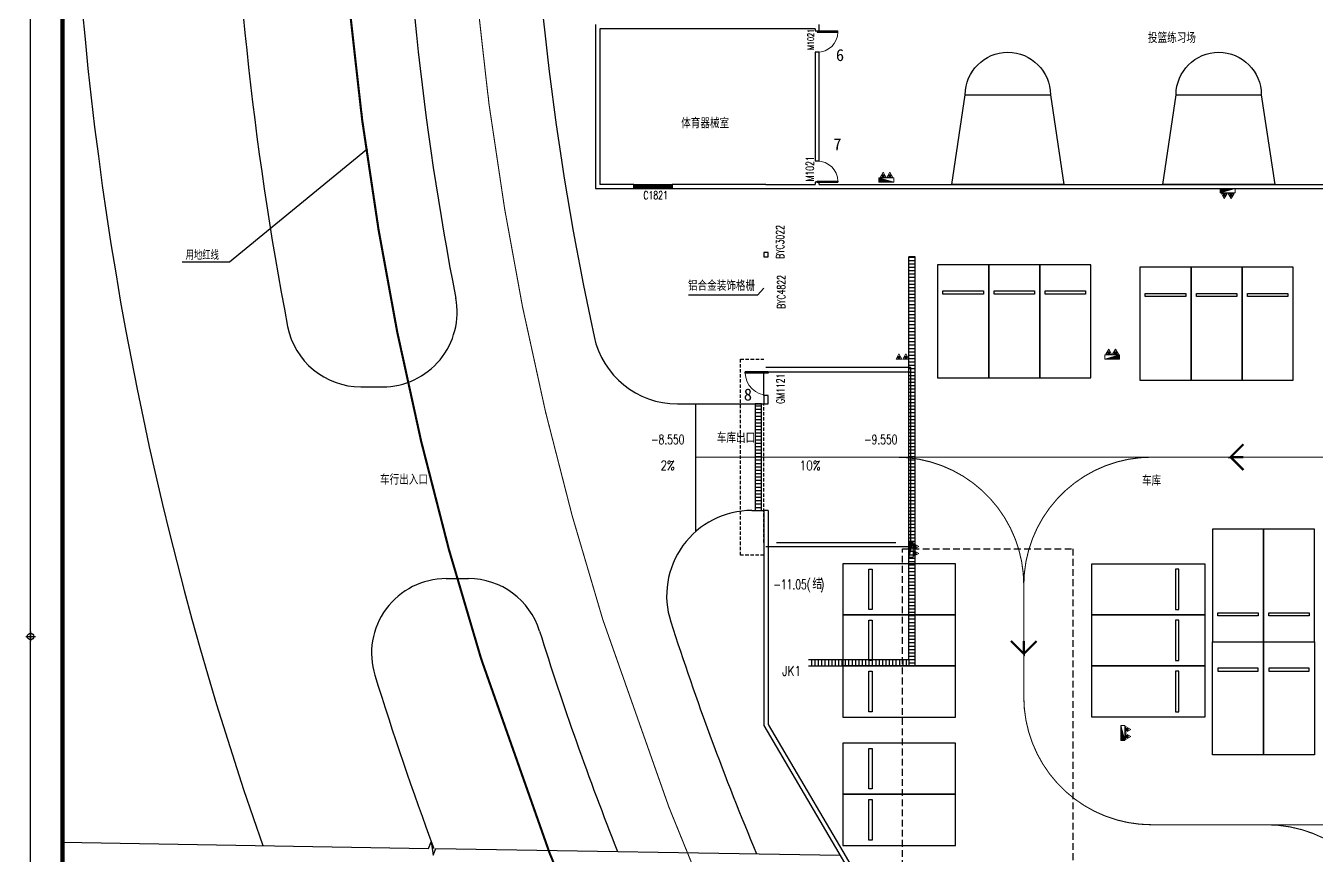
# Model space of a CAD drawing. Extents: x 447078 to 1776277, y 243534 to 519428.
# Drawn here: x 455545 to 516122, y 419763 to 458683 of the extents above; entities that cross this region are included whole.
import ezdxf

# ---------------------------------------------------------------- set-up
doc = ezdxf.new("R2010")
doc.units = 0
doc.header["$LTSCALE"] = 1000
doc.header["$MEASUREMENT"] = 0
for name, pattern in [('BOUNDRY', [13.4, 10, -1, 0.2, -1, 0.2, -1]), ('HIDDEN', [9.525, 6.35, -3.175]), ('HIDDEN2', [4.7625, 3.175, -1.5875])]:
    doc.linetypes.add(name, pattern=pattern)
for name, color, linetype in [('A-DASH', 151, 'HIDDEN2'), ('A-DOOR', 2, 'Continuous'), ('A-DRAI', 61, 'Continuous'), ('A-FIXT', 211, 'Continuous'), ('A-HIDN', 8, 'HIDDEN2'), ('A-PARK-CARS', 8, 'HIDDEN'), ('A-PARK-CARS-2', 8, 'HIDDEN'), ('A-ROAD', 4, 'Continuous'), ('A-WALL', 140, 'Continuous'), ('A-WIND', 2, 'Continuous'), ('A-WIND-IDEN', 4, 'Continuous'), ('DIM_LEAD', 3, 'Continuous'), ('G-0-XREF', 2, 'Continuous'), ('G-ANNO-NOTE', 80, 'Continuous'), ('LINE-BLDG', 3, 'BOUNDRY'), ('LINE-RED', 1, 'BOUNDRY'), ('PUB_TEXT', 7, 'Continuous'), ('STAIR', 4, 'Continuous'), ('图框CCDI_B0GA0+0.00$0$G-BORD', 3, 'Continuous'), ('球场', 33, 'Continuous'), ('节点大样$0$ANNO-TEXT', 33, 'Continuous')]:
    doc.layers.add(name, color=color, linetype=linetype)
for name, color, linetype, lineweight in [('P-COND', 151, '冷凝水', 50), ('P-HUDR-MISC', 13, 'Continuous', 25), ('体育文娱中心3F消火栓$0$P-HUDR-MISC', 13, 'Continuous', 20)]:
    doc.layers.add(name, color=color, linetype=linetype, lineweight=lineweight)
doc.styles.add('_TCH_DIM', font='SIMPLEX', dxfattribs={"bigfont": 'GBCBIG'})
doc.styles.add('_TCH_WINDOW', font='SIMPLEX', dxfattribs={"height": 3.5, "bigfont": 'GBCBIG'})
doc.styles.add('CCDI_T_G02', font='simplex.shx', dxfattribs={"width": 0.8, "bigfont": 'zjdz.shx'})
doc.styles.add('CCDI_T_G03', font='')
doc.styles.get("Standard").update_dxf_attribs({"font": 'simsun.ttc'})
doc.styles.add('宋体－1', font='', dxfattribs={"width": 0.7})
doc.styles.add('节点大样$0$CCDI-TOG-02', font='simplex.shx', dxfattribs={"width": 0.8, "bigfont": 'zjdz.shx'})
doc.styles.get('CCDI_T_G03').set_extended_font_data('SimHei')
doc.styles.get('宋体－1').set_extended_font_data('SimSun')
doc.linetypes.add('冷凝水', pattern='A,50,["N",Standard,S=2,R=0,X=1,Y=-1],-4', length=54)
pattern_1 = [(180, (-0.008, 0.002), (-1e-14, -158.75), [])]

# ---------------------------------------------------------------- blocks, each defined once
blk = doc.blocks.new('A$C4EA10509')
at = {"layer": '球场'}
blk.add_line((630, 4200), (4630, 4200), dxfattribs=at)
blk.add_lwpolyline([(0, 0), (630, 4200, -1), (4630, 4200), (5260, 0)], format="xyb", close=True, dxfattribs=at)
blk = doc.blocks.new('prkg')
at = {"layer": 'A-PARK-CARS', "linetype": 'ByBlock', "ltscale": 0.1}
blk.add_lwpolyline([(0, 0), (2400, 0), (2400, 5300), (0, 5300)], close=True, dxfattribs=at)
at = {"layer": 'A-PARK-CARS', "linetype": 'ByBlock', "ltscale": 0.1, "elevation": 0}
blk.add_lwpolyline([(250, 4075), (2150, 4075), (2150, 3925), (250, 3925)], close=True, dxfattribs=at)
blk = doc.blocks.new('图框CCDI_B0GA0+0.00$0$MidPoitent')
for p, q in [((-1.5, 0), (1.5, 0)), ((0, -1.5), (0, 1.5))]:
    blk.add_line(p, q)
blk.add_circle((0, 0), 1)
blk = doc.blocks.new('图框CCDI_B0GA0+0.00')
at = {"layer": '图框CCDI_B0GA0+0.00$0$G-BORD'}
blk.add_lwpolyline([(0, 84100), (118900, 84100), (118900, 0), (0, 0)], close=True, dxfattribs=at)
at = {"layer": '图框CCDI_B0GA0+0.00$0$G-BORD', "const_width": 140}
blk.add_lwpolyline([(3300, 83100), (117900, 83100), (117900, 1000), (3300, 1000)], close=True, dxfattribs=at)
at = {"layer": '图框CCDI_B0GA0+0.00$0$G-BORD', "xscale": 100, "yscale": 100, "zscale": 100}
blk.add_blockref('图框CCDI_B0GA0+0.00$0$MidPoitent', (59450, 0), dxfattribs=at)
blk = doc.blocks.new('$DorLib2D$00000001')
for p, q in [((0.45, 0.975), (0.5, 0.975)), ((0.45, 0), (0.45, 0.975)), ((0.5, 0), (0.5, 0.975)), ((0.5, 0), (0.45, 0))]:
    blk.add_line(p, q)
at = {"lineweight": 13}
blk.add_arc((0.475, 0), 0.975, 91.4693, 180, dxfattribs=at)
blk = doc.blocks.new('体育文娱中心3F消火栓$0$A$C59133534')
at = {"layer": '体育文娱中心3F消火栓$0$P-HUDR-MISC', "ltscale": 5}
blk.add_hatch(color=256, dxfattribs=at).paths.add_polyline_path([(50, 0), (-650, 200), (-650, 0)])
at = {"layer": '体育文娱中心3F消火栓$0$P-HUDR-MISC'}
h = blk.add_hatch(dxfattribs=at)
h.set_pattern_fill('JIS_WOOD', color=256, scale=20, style=0)
h.set_pattern_definition([(45, (39.371, -152.983), (-10, 10), [])])
h.paths.add_polyline_path([(-410.5, 259), (-410.5, 350), (-501.5, 350), (-501.5, 259)])
h = blk.add_hatch(dxfattribs=at)
h.set_pattern_fill('JIS_WOOD', color=256, scale=20, style=0)
h.set_pattern_definition([(45, (360.371, -152.983), (-10, 10), [])])
h.paths.add_polyline_path([(-89.5, 259), (-89.5, 350), (-180.5, 350), (-180.5, 259)])
for p, q in [((-650, 200), (50, 0)), ((-456, 469), (-595, 228)), ((-595, 228), (-317, 228)), ((-501.5, 259), (-501.5, 350)), ((-501.5, 350), (-410.5, 350)), ((-501.5, 259), (-410.5, 259)), ((-456, 469), (-317, 228)), ((-410.5, 259), (-410.5, 350)), ((-135, 469), (-274, 228)), ((-274, 228), (4, 228)), ((-180.5, 259), (-180.5, 350)), ((-180.5, 350), (-89.5, 350)), ((-180.5, 259), (-89.5, 259)), ((-135, 469), (4, 228)), ((-89.5, 259), (-89.5, 350))]:
    blk.add_line(p, q, dxfattribs=at)
at = {"layer": '体育文娱中心3F消火栓$0$P-HUDR-MISC', "ltscale": 5}
blk.add_lwpolyline([(-650, 200), (50, 200), (50, 0), (-650, 0)], close=True, dxfattribs=at)
blk = doc.blocks.new('A$C135C38DE')
at = {"layer": '体育文娱中心3F消火栓$0$P-HUDR-MISC'}
h = blk.add_hatch(dxfattribs=at)
h.set_pattern_fill('JIS_WOOD', color=256, scale=20, angle=180, style=0)
h.set_pattern_definition([(225, (-356.371, 621.983), (10, -10), [])])
h.paths.add_polyline_path([(93, 210), (93, 119), (184, 119), (184, 210)])
h = blk.add_hatch(dxfattribs=at)
h.set_pattern_fill('JIS_WOOD', color=256, scale=20, angle=180, style=0)
h.set_pattern_definition([(225, (-35.371, 621.983), (10, -10), [])])
h.paths.add_polyline_path([(414, 210), (414, 119), (505, 119), (505, 210)])
for p, q in [((278, 241), (0, 241)), ((139, 0), (0, 241)), ((184, 210), (93, 210)), ((93, 210), (93, 119)), ((184, 119), (93, 119)), ((139, 0), (278, 241)), ((184, 210), (184, 119)), ((599, 241), (321, 241)), ((460, 0), (321, 241)), ((505, 210), (414, 210)), ((414, 210), (414, 119)), ((505, 119), (414, 119)), ((460, 0), (599, 241)), ((505, 210), (505, 119))]:
    blk.add_line(p, q, dxfattribs=at)
blk = doc.blocks.new('地下二层消火栓')
at = {"layer": 'G-0-XREF', "ltscale": 0.15, "xscale": -1, "rotation": 180}
blk.add_blockref('A$C135C38DE', (14001, 59741), dxfattribs=at)
at = {"layer": 'P-HUDR-MISC', "ltscale": 0.1}
blk.add_blockref('体育文娱中心3F消火栓$0$A$C59133534', (13850, 67800), dxfattribs=at)
at = {"layer": 'P-HUDR-MISC', "ltscale": 0.1, "xscale": -1}
for p, rotation in [((29870, 67500), 180), ((24550, 42250), 270)]:
    blk.add_blockref('体育文娱中心3F消火栓$0$A$C59133534', p, dxfattribs=dict(at, rotation=rotation))
blk.add_blockref('体育文娱中心3F消火栓$0$A$C59133534', (23850, 59500), dxfattribs=at)
at = {"layer": 'P-HUDR-MISC', "ltscale": 0.1, "rotation": 270}
blk.add_blockref('体育文娱中心3F消火栓$0$A$C59133534', (14600, 50250), dxfattribs=at)

msp = doc.modelspace()

# ---------------------------------------------------------------- hatches: boundary and pattern name
at = {"layer": 'A-DRAI'}
h = msp.add_hatch(dxfattribs=at)
h.set_pattern_fill('ANSI31', color=256, scale=100, angle=135)
h.set_pattern_definition(pattern_1)
h.paths.add_polyline_path([(497295.6, 428641.4), (496995.6, 428641.4), (496995.6, 447841.4), (497295.6, 447841.4)])
h = msp.add_hatch(dxfattribs=at)
h.set_pattern_fill('ANSI31', color=256, scale=100, angle=135)
h.set_pattern_definition(pattern_1)
h.paths.add_polyline_path([(490088.3, 435941.4), (490088.3, 440941.4), (489788.3, 440941.4), (489788.3, 435941.4)])
h = msp.add_hatch(dxfattribs=at)
h.set_pattern_fill('ANSI31', color=256, scale=100, angle=45)
h.set_pattern_definition([(90, (-0.008, 0.002), (-158.75, 1e-14), [])])
h.paths.add_polyline_path([(496995.6, 428941.4), (492288.3, 428941.4), (492288.3, 428641.4), (496995.6, 428641.4)])

# ---------------------------------------------------------------- linework, layer by layer
msp.add_lwpolyline([(457270.2, 420368.4), (474448.6, 420083.6), (474568.5, 420396.7), (474669.1, 419764.9), (474786.1, 420078), (493772.3, 419763.3)])
at = {"layer": 'A-DASH', "ltscale": 0.1}
msp.add_lwpolyline([(496695.6, 415396.9), (496695.6, 415396.9), (496695.6, 434141.4), (504695.6, 434141.4), (504695.6, 418457.1, 0.1339942), (505541.1, 415358.6), (509065.7, 409381.7)], format="xyb", dxfattribs=at)
at = {"layer": 'A-DOOR'}
for points in [[(496995.6, 440941.4), (496995.6, 447841.4)], [(490188.3, 441341.4), (490188.3, 442441.4)], [(490281, 434241.4), (497088.3, 434241.4), (497088.3, 442641.4), (490281, 442641.4)], [(490281, 442441.4), (497088.3, 442441.4)], [(486995.6, 434951.9), (486995.6, 440941.4)], [(490788.3, 434441.4), (496395.6, 434441.4)]]:
    msp.add_lwpolyline(points, dxfattribs=at)
at = {"layer": 'A-DRAI'}
for points in [[(492288.3, 428941.4), (496995.6, 428941.4), (496995.6, 447841.4)], [(492288.3, 428641.4), (497295.6, 428641.4), (497295.6, 447841.4), (496995.6, 447841.4)], [(496995.6, 428941.4), (496995.6, 428641.4)]]:
    msp.add_lwpolyline(points, dxfattribs=at)
msp.add_lwpolyline([(490088.3, 435941.4), (490088.3, 440941.4), (489788.3, 440941.4), (489788.3, 435941.4)], close=True, dxfattribs=at)
at = {"layer": 'A-FIXT'}
for points in [[(486203.7, 437611.7, 0, 0, 0), (485186, 437611.7, 60, 0, 0), (485006, 437611.7, 0, 0, 0)], [(491655.2, 437611.7, 0, 0, 0), (492672.8, 437611.7, 60, 0, 0), (492852.8, 437611.7, 0, 0, 0)]]:
    msp.add_lwpolyline(points, format="xyseb", dxfattribs=at)
at = {"layer": 'A-HIDN', "ltscale": 0.05}
msp.add_line((490188.3, 434441.4), (490188.3, 440941.4), dxfattribs=at)
msp.add_lwpolyline([(490195.6, 433841.4), (489095.6, 433841.4), (489095.6, 443041.4), (490188.3, 443041.4)], dxfattribs=at)
at = {"layer": 'A-PARK-CARS', "const_width": 100}
for points in [[(512706.7, 438441.4), (512106.7, 438441.4), (512706.7, 439041.4), (512106.7, 438441.4), (512706.7, 437841.4)], [(502395.6, 429816.4), (502395.6, 429216.4), (501795.6, 429816.4), (502395.6, 429216.4), (502995.6, 429816.4)]]:
    msp.add_lwpolyline(points, dxfattribs=at)
at = {"layer": 'A-PARK-CARS-2', "ltscale": 0.1, "const_width": 50}
for points in [[(486995.6, 438441.4), (523695.6, 438441.4, 0.3080692), (529277.7, 442241.4, -0.3080692), (534859.8, 446041.4), (535795.6, 446041.4, -0.4142136), (541795.6, 440041.4), (541795.6, 425841.4)], [(502395.6, 432441.4, 0.4142136), (496395.6, 438441.4)], [(508395.6, 438441.4, 0.4142136), (502395.6, 432441.4)], [(523695.6, 438441.4), (523695.6, 438441.4, -0.4142136), (529695.6, 432441.4), (529695.6, 427191.4, -0.4142136), (523695.6, 421191.4), (513795.6, 421191.4)], [(502395.6, 427191.4, 0.4142136), (508395.6, 421191.4)]]:
    msp.add_lwpolyline(points, format="xyb", dxfattribs=at)
for points in [[(502395.6, 427191.4), (502395.6, 432441.4)], [(513795.6, 421191.4), (508395.6, 421191.4)]]:
    msp.add_lwpolyline(points, dxfattribs=at)
at = {"layer": 'A-PARK-CARS-2', "ltscale": 0.1, "const_width": 50, "elevation": 0}
msp.add_lwpolyline([(519795.6, 415191.4, 0.4142136), (513795.6, 421191.4)], format="xyb", dxfattribs=at)
at = {"layer": 'A-ROAD'}
for p, q in [((471272.6, 441741.3), (472291.1, 441741.3)), ((486132.4, 440941.4), (490188.3, 440941.4)), ((489629.4, 435941.4), (490188.3, 435941.4)), ((475275.5, 432741.3), (476322.7, 432741.3))]:
    msp.add_line(p, q, dxfattribs=at)
msp.add_lwpolyline([(461275.9, 507674.3, 0.1391346), (466671.5, 420212.5)], format="xyb", dxfattribs=at)
for centre, radius, start, end in [((618289, 473521.2), 145211.6, 181.110137, 190.972426), ((618289, 473521.2), 139211.6, 181.11829, 192.202691), ((618289, 473521.2), 153211.6, 181.089959, 190.888343), ((472291.1, 445241.3), 3500, 270, 10.962464), ((471272.6, 445241.3), 3500, 190.888343, 270), ((486132.4, 444941.4), 4000, 192.202691, 270), ((489629.4, 431941.4), 4000, 90, 197.909614), ((475275.5, 429241.3), 3500, 90, 197.203584), ((476322.7, 429241.3), 3500, 17.322913, 90), ((618289, 473521.2), 139211.6, 197.909614, 202.686726), ((618289, 473521.2), 145211.6, 197.322914, 201.654652), ((618289, 473521.2), 153211.6, 197.203584, 200.414543)]:
    msp.add_arc(centre, radius, start, end, dxfattribs=at)
at = {"layer": 'A-WALL'}
for p, q in [((482295.6, 458741.4), (482295.6, 451041.4)), ((492795.6, 458641.4), (492795.6, 458741.4)), ((492795.6, 458441.4), (492795.6, 458641.4)), ((492595.6, 458541.4), (482495.6, 458541.4)), ((482495.6, 458541.4), (482495.6, 451241.4)), ((492595.6, 458541.4), (492595.6, 458441.4)), ((492595.6, 458441.4), (492795.6, 458441.4)), ((492595.6, 457441.4), (492595.6, 452341.4)), ((492795.6, 457441.4), (492595.6, 457441.4)), ((492795.6, 452341.4), (492795.6, 457441.4)), ((492595.6, 452341.4), (492795.6, 452341.4)), ((492795.6, 451341.4), (492595.6, 451341.4)), ((492595.6, 451341.4), (492595.6, 451241.4)), ((492795.6, 451241.4), (492795.6, 451341.4)), ((482295.6, 451041.4), (484095.3, 451041.4)), ((484095.3, 451241.4), (482495.6, 451241.4)), ((484095.3, 451041.4), (484095.3, 451241.4)), ((490288.3, 451241.4), (485895.3, 451241.4)), ((485895.3, 451241.4), (485895.3, 451041.4)), ((485895.3, 451041.4), (490288.3, 451041.4)), ((490288.3, 451241.4), (492595.6, 451241.4)), ((490288.3, 451041.4), (492695.6, 451041.4)), ((492695.6, 451041.4), (520295.6, 451041.4)), ((492795.6, 451241.4), (520295.6, 451241.4)), ((490188.3, 435941.4), (490188.3, 425841.4)), ((490388.3, 435941.4), (490188.3, 435941.4)), ((490388.3, 435941.4), (490388.3, 425896)), ((490388.3, 425896), (511576.1, 389965.5)), ((490188.3, 425841.4), (511505.4, 389691.6))]:
    msp.add_line(p, q, dxfattribs=at)
msp.add_lwpolyline([(490195.3, 447841.4), (490395.3, 447841.4), (490395.3, 448041.4), (490195.3, 448041.4)], close=True, dxfattribs=at)
msp.add_lwpolyline([(490188.3, 441341.4), (490188.3, 440941.4), (490388.3, 440941.4), (490388.3, 441341.4), (490188.3, 441341.4)], dxfattribs=at)
at = {"layer": 'A-WIND'}
for p, q in [((484095.3, 451241.4), (485895.3, 451241.4)), ((484095.3, 451174.7), (485895.3, 451174.7)), ((484095.3, 451108.1), (485895.3, 451108.1)), ((484095.3, 451041.4), (485895.3, 451041.4))]:
    msp.add_line(p, q, dxfattribs=at)
at = {"layer": 'DIM_LEAD'}
for p, q in [((471545.5, 452862.1), (465105, 447585.4)), ((465105, 447585.4), (462890.2, 447585.4))]:
    msp.add_line(p, q, dxfattribs=at)
at = {"layer": 'DIM_LEAD', "const_width": 60}
msp.add_lwpolyline([(471568.7, 452881.1, 1), (471522.3, 452843.1, 1)], format="xyb", close=True, dxfattribs=at)
at = {"layer": 'LINE-BLDG', "ltscale": 0.1, "const_width": 50}
msp.add_lwpolyline([(476736.1, 459923.2), (477085.1, 456801.7), (477236.9, 455462.1), (477251.7, 455373.2), (477287, 455032.4), (478022.6, 450102.4), (478865.5, 445485.6), (479123.1, 444317.5), (479941.3, 440577.2), (481187.9, 435715.1), (482617.9, 430868.7), (482668.4, 430717), (485735.4, 422019.2), (487290.2, 418195.8)], dxfattribs=at)
at = {"layer": 'LINE-RED', "ltscale": 0.1, "const_width": 100}
msp.add_lwpolyline([(470763.9, 459350.5), (471123.9, 456130.5), (471293.9, 454630.5), (471303.9, 454570.5), (471333.9, 454280.5), (472103.9, 449120.5), (472983.9, 444300.5), (473263.9, 443030.5), (474103.9, 439190.5), (475403.9, 434120.5), (476893.9, 429070.5), (476993.9, 428770.5), (480163.9, 419780.5), (480173.9, 419770.5), (481763.9, 415860.5)], dxfattribs=at)
at = {"layer": '节点大样$0$ANNO-TEXT'}
msp.add_lwpolyline([(490186.8, 446369.8), (489897.6, 446043.2), (486661.1, 446043.2)], dxfattribs=at)

# ---------------------------------------------------------------- block references
at = {"layer": 'A-DOOR'}
for p, xscale, yscale, zscale, rotation in [((492695.6, 457941.4), -1000, 1000, -1000, 269.9999999977079), ((492695.6, 451841.4), -1000, -1000, -1000, 90.00000000229211), ((490388.3, 441891.4), 1100, 1100, 1100, 89.99999999998408)]:
    msp.add_blockref('$DorLib2D$00000001', p, dxfattribs=dict(at, xscale=xscale, yscale=yscale, zscale=zscale, rotation=rotation))
at = {"layer": 'A-PARK-CARS', "linetype": 'ByBlock'}
for p in [(498347, 442168.1, 0), (500747, 442168.1, 0), (503147, 442168.1, 0), (507847.4, 442051.7, 0), (510247.4, 442051.7, 0), (512647.4, 442051.7, 0)]:
    msp.add_blockref('prkg', p, dxfattribs=at)
for p, rotation in [((513648.2, 435067.8, 0), 179.9999999991776), ((516048.2, 435067.8, 0), 179.9999999991776), ((499195.6, 431041.4, 0), 90), ((499195.6, 428641.4, 0), 90), ((499195.6, 426241.4, 0), 90), ((499195.6, 422624.5, 0), 90), ((499195.6, 420224.5, 0), 90)]:
    msp.add_blockref('prkg', p, dxfattribs=dict(at, rotation=rotation))
at = {"layer": 'A-PARK-CARS', "linetype": 'ByBlock', "xscale": -1}
for p, rotation in [((505595.6, 431041.4, 0), 270), ((505595.6, 428641.4, 0), 270), ((513648.2, 424467.8, 0), 359.9999948765357), ((516048.2, 424467.8, 0), 359.9999948765357), ((505595.6, 426241.4, 0), 270)]:
    msp.add_blockref('prkg', p, dxfattribs=dict(at, rotation=rotation))
at = {"layer": 'G-0-XREF', "xscale": 1.5, "yscale": 1.5, "zscale": 1.5, "rotation": 270}
msp.add_blockref('图框CCDI_B0GA0+0.00', (455770.2, 519203.4), dxfattribs=at)
at = {"layer": 'P-COND', "ltscale": 0.15}
msp.add_blockref('地下二层消火栓', (482395.6, 383541.4), dxfattribs=at)
at = {"layer": 'STAIR'}
for p in [(499015.6, 451241.4), (508915.6, 451241.4)]:
    msp.add_blockref('A$C4EA10509', p, dxfattribs=at)

# ---------------------------------------------------------------- texts
at = {"layer": 'A-FIXT', "style": 'CCDI_T_G02', "width": 0.8}
for s, p in [('2%%%', (485336.4, 437826.1)), ('10%%%', (491871.1, 437826.1))]:
    msp.add_text(s, height=450, dxfattribs=at).set_placement(p)
at = {"layer": 'A-WIND-IDEN', "style": '_TCH_WINDOW', "width": 0.705882}
for s, height, rotation, p in [('M1021', 297.5, 90, (492542.8, 457551.7)), ('M1021', 375, 90, (492542.8, 451381.1)), ('C1821', 375, 360, (484539.8, 450544.4)), ('BYC3022', 375, 90, (491139.7, 447745.4)), ('BYC4822', 375, 90, (491199.3, 445396.5)), ('GM1121', 375, 90, (491163.2, 440946.2))]:
    msp.add_text(s, height=height, rotation=rotation, dxfattribs=at).set_placement(p)
at = {"layer": 'G-ANNO-NOTE'}
for s, height, style, width, p in [('投篮练习场', 450, 'CCDI_T_G02', 0.8, (508224.1, 457882.6, 0)), ('体育器械室', 450, 'CCDI_T_G02', 0.8, (486312.2, 453879.8)), ('-8.550', 446.25, '_TCH_DIM', 0.705882, (484897, 439048.1)), ('车库出口', 450, 'CCDI_T_G02', 0.8, (487984.3, 439114.9)), ('-9.550', 446.25, '_TCH_DIM', 0.705882, (494897, 439048.1)), ('车行出入口', 450, 'CCDI_T_G02', 0.8, (472174.1, 437153.8)), ('车库', 450, 'CCDI_T_G02', 0.8, (507944.1, 437102.5)), ('-11.05(', 446.25, '_TCH_DIM', 0.705882, (490643.2, 432248)), (')', 446.2, '_TCH_DIM', 0.705882, (492841.9, 432248)), ('JK1', 450, 'CCDI_T_G02', 0.8, (491056.1, 428186.8))]:
    msp.add_text(s, height=height, dxfattribs=dict(at, style=style, width=width)).set_placement(p)
for s, height, style, p in [('      6', 563.29, 'CCDI_T_G03', (491277.3, 457029.3)), ('      7', 563.29, 'CCDI_T_G03', (491154.7, 452838.9)), ('        8', 563.29, 'CCDI_T_G03', (486189.1, 441097)), ('结', 506.4, '_TCH_DIM', (492473.2, 432248))]:
    msp.add_text(s, height=height, dxfattribs=dict(at, style=style)).set_placement(p)
at = {"layer": 'PUB_TEXT', "style": '宋体－1', "width": 0.7}
msp.add_text('用地红线', height=398.73, dxfattribs=at).set_placement((463047.7, 447742.9))
at = {"layer": '节点大样$0$ANNO-TEXT', "style": '节点大样$0$CCDI-TOG-02', "width": 0.8}
msp.add_text('铝合金装饰格栅', height=450, dxfattribs=at).set_placement((486631.7, 446250, 0))

doc.saveas('drawing.dxf')
